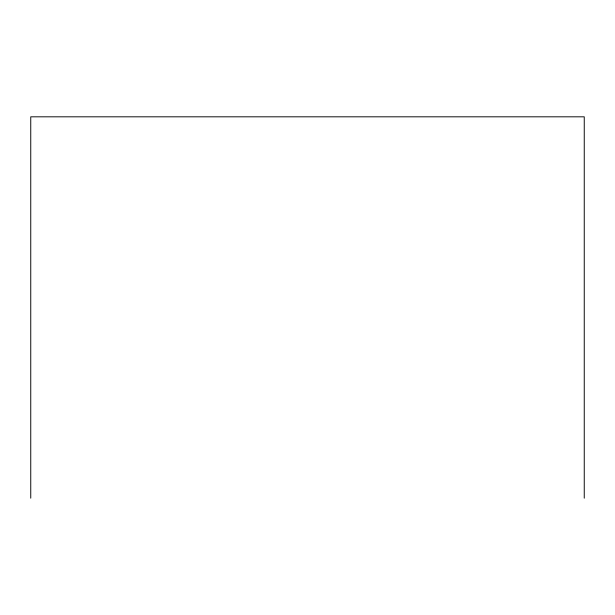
<?xml version="1.0" encoding="UTF-8"?>
<svg xmlns="http://www.w3.org/2000/svg" width="615" height="615" viewBox="0 0 615 615"><rect width="100%" height="100%" fill="white"/><g stroke="black" fill="none" stroke-linecap="round" stroke-linejoin="round"><path stroke-width="0.92" d="M584.25 498.181L584.25 116.819L30.75 116.819L30.75 498.181"/></g></svg>
